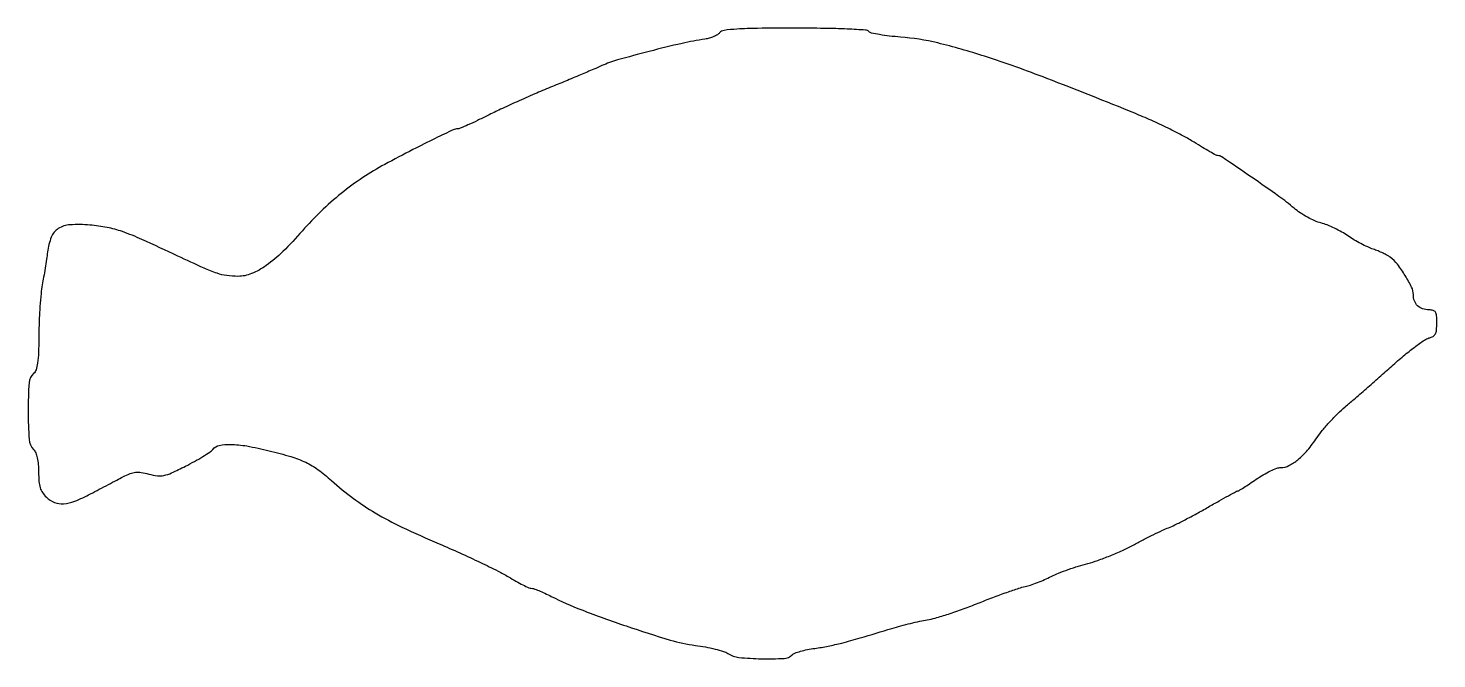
# Model space of a CAD drawing. Extents: x 0 to 420, y 0 to 188.
import ezdxf

# ---------------------------------------------------------------- set-up
doc = ezdxf.new("R2010")
doc.units = 0

msp = doc.modelspace()

# ---------------------------------------------------------------- linework, layer by layer
msp.add_lwpolyline([(206.087404, 186.605315, -0.086025), (205.420388, 186.036106, -0.032677), (204.325535, 185.480662, -0.031181), (203.030649, 185.019961, -0.033177), (201.714959, 184.735201, 0.019598), (194.911292, 183.454867, 0.00667), (185.137923, 181.078287, 0.005634), (175.611616, 178.511958, 0.037593), (171, 176.83086, -0.005125), (168.573401, 175.763274, -0.001326), (164.641425, 174.0936, -0.001349), (160.148139, 172.213881, -0.001375), (155.672935, 170.370302, 0.004885), (150.950375, 168.385929, 0.003495), (145.705478, 166.077913, 0.003528), (140.738572, 163.80843, 0.007557), (136.945132, 161.972413, -0.004958), (133.841888, 160.450496, -0.007087), (131.05682, 159.166896, -0.00417), (128.695845, 158.142548, -0.100592), (127.994466, 158, 0.11072), (126.631965, 157.694543, 0.003271), (121.308621, 155.138643, 0.005813), (114.641195, 151.787029, 0.002848), (106.222326, 147.370701, 0.025383), (99.692969, 143.460672, 0.021957), (93.257961, 138.727029, 0.021635), (87.162556, 133.365873, 0.022646), (81.649822, 127.575652, -0.018532), (75.840562, 121.372604, -0.041392), (70.895093, 117.220836, -0.056053), (66.508586, 114.803668, -0.098229), (62.457255, 114, -0.034096), (59.117166, 114.228034, -0.0474), (56.200219, 114.914281, -0.025169), (52.338152, 116.43947, -0.003475), (44.5, 120.06643, 0.003868), (33.82242, 124.997086, 0.021594), (27.972691, 127.344989, 0.036467), (23.419982, 128.583467, 0.02787), (18.305027, 129.288515, 0.034031), (12.379299, 129.366829, 0.1281), (8.869975, 128.244111, 0.159582), (6.787908, 125.720669, 0.061994), (5.656187, 121.279747, -0.005364), (5.355429, 119.088898, -0.003018), (4.945714, 116.435301, -0.003011), (4.49974, 113.761075, -0.004919), (4.08571, 111.5, 0.023422), (3.708862, 108.903072, 0.007386), (3.385617, 104.993781, 0.007359), (3.153371, 100.616552, 0.008101), (3.059611, 96.372445, -0.006832), (2.960554, 91.306255, -0.025774), (2.691952, 88.144575, -0.041183), (2.238737, 86.10452, -0.145296), (1.5, 85, 0.207381), (0.138759, 82.314271, 0.015036), (-0.116862, 73.816064, 0.015847), (0.151822, 65.340834, 0.18249), (1.5, 62.357143, -0.101263), (2.137764, 61.391229, -0.04082), (2.607259, 59.874175, -0.033871), (2.903451, 57.925187, -0.020778), (3, 55.602885, 0.019111), (3.105907, 52.833035, 0.056459), (3.463578, 50.965531, 0.074209), (4.160142, 49.524178, 0.054626), (5.314451, 48.174314, 0.091453), (7.770422, 46.593906, 0.116623), (10.421982, 46.17363, 0.078438), (13.754899, 46.95949, 0.023504), (18.5, 49.165127, -0.000088), (21.065607, 50.507131, -0.000072), (23.813703, 51.943472, -0.000072), (26.344854, 53.265493, -0.000189), (28.16367, 54.21425, -0.02601), (30.277948, 55.179858, -0.067801), (31.89807, 55.578072, -0.067141), (33.574975, 55.530331, -0.025128), (35.880065, 55.032295, 0.036872), (38.411509, 54.547226, 0.082288), (40.363776, 54.64217, 0.054254), (42.642797, 55.400458, 0.009228), (46.773954, 57.386165, 0.009827), (49.489617, 58.821335, 0.011689), (51.991774, 60.284706, 0.01054), (54.03729, 61.606398, 0.070952), (54.930004, 62.41566, -0.16901), (56.893451, 63.601208, -0.058333), (60.240993, 63.909467, -0.038719), (65.051664, 63.416554, -0.013949), (71.787912, 61.999069, -0.014135), (78.245158, 60.25663, -0.038505), (82.658103, 58.551075, -0.045095), (86.34969, 56.35872, -0.026236), (90.364359, 53.122191, 0.022413), (96.862777, 47.800884, 0.027494), (103.396706, 43.460571, 0.022477), (111.354581, 39.25243, 0.009209), (122.5, 34.234241, -0.004987), (128.655697, 31.524943, -0.005007), (134.747801, 28.69697, -0.004898), (140.010867, 26.125918, -0.019921), (143.130811, 24.405061, 0.008388), (145.371554, 23.100867, 0.011275), (147.446098, 22.000237, 0.008527), (149.202269, 21.155855, 0.1082), (149.914054, 21, -0.087962), (150.60919, 20.876756, -0.009354), (152.147047, 20.280894, -0.011308), (153.963181, 19.489443, -0.008859), (155.897422, 18.55198, 0.026021), (164.974549, 14.531078, 0.009428), (178.23586, 9.748732, 0.008507), (191.361549, 5.540745, 0.043162), (198.872354, 3.963762, -0.015067), (201.866578, 3.508725, -0.016014), (204.767178, 2.881457, -0.015793), (207.220713, 2.185003, -0.068074), (208.587171, 1.53484, 0.120667), (211.861098, 0.377223, 0.020069), (218.578399, -0.023339, 0.01722), (225.316964, 0.077808, 0.186093), (227.762256, 1.162256, -0.10893), (228.539037, 1.658389, -0.018489), (230.221007, 2.205368, -0.019429), (232.280392, 2.706251, -0.016215), (234.500369, 3.081172, 0.015476), (238.4762, 3.746589, 0.014192), (242.520798, 4.672979, 0.008526), (248.0057, 6.194475, 0.001811), (257.5, 9.040798, -0.008526), (260.125804, 9.789712, -0.00628), (263.057795, 10.532833, -0.006349), (265.848941, 11.165697, -0.014075), (267.994621, 11.560859, 0.032744), (270.404797, 12.098408, 0.007853), (274.321483, 13.312603, 0.008034), (278.782845, 14.852624, 0.007881), (283.221279, 16.544644, -0.004375), (287.570128, 18.237532, -0.004988), (291.762324, 19.779681, -0.004537), (295.343875, 21.020264, -0.027863), (297.226658, 21.538629, 0.026741), (298.79646, 21.967041, 0.011218), (300.860331, 22.702512, 0.011062), (303.03742, 23.589494, 0.014125), (305, 24.506863, -0.020796), (307.178878, 25.490142, -0.009827), (310.063071, 26.584579, -0.009721), (313.13112, 27.613506, -0.013539), (315.916836, 28.405702, 0.02235), (318.881462, 29.305517, 0.011331), (322.529406, 30.687095, 0.011232), (326.237013, 32.286027, 0.016445), (329.416836, 33.871416, -0.005121), (332.385381, 35.436377, -0.004811), (335.447446, 36.973712, -0.004791), (338.18872, 38.284704, -0.016527), (340, 39.057896, 0.022049), (341.873488, 39.882214, 0.005226), (344.91848, 41.4253, 0.005367), (348.38344, 43.274485, 0.005271), (351.828867, 45.20853, -0.00216), (355.053556, 47.04515, -0.003393), (357.841918, 48.592506, -0.000921), (360.280319, 49.918273, -0.124679), (360.602974, 50, 0.139552), (360.908652, 50.08701, 0.002342), (362.412056, 51.028125, 0.005823), (364.154095, 52.158632, 0.003814), (366.136319, 53.5, -0.018758), (368.24957, 54.839763, -0.02066), (370.391591, 55.971875, -0.020579), (372.287756, 56.781937, -0.090897), (373.477353, 57, 0.117616), (375.894797, 57.576635, 0.056094), (378.583707, 59.339789, 0.044876), (381.422247, 62.159911, 0.026567), (384.297443, 65.974886, -0.024561), (385.894091, 68.111171, -0.012771), (388.080049, 70.621264, -0.012669), (390.461089, 73.08978, -0.018841), (392.677191, 75.114987, 0.002935), (395.259827, 77.328609, 0.00107), (398.892535, 80.493081, 0.001061), (402.851026, 83.971118, 0.001267), (406.565711, 87.265714, -0.008916), (410.074346, 90.282948, -0.011452), (413.411772, 92.924354, -0.0094), (416.277287, 95.004021, -0.091025), (417.63852, 95.624122, 0.066883), (418.860668, 96.111515, 0.14425), (419.560221, 96.831171, 0.099343), (419.906801, 98.006843, 0.022163), (420, 100.108408, 0.017456), (419.923654, 102.294571, 0.116516), (419.602246, 103.327001, 0.195514), (418.934281, 103.835687, 0.06627), (417.7, 104, -0.08133), (415.766388, 104.316615, -0.111895), (414.267822, 105.230179, -0.114013), (413.328017, 106.685427, -0.086811), (413, 108.560453, 0.11476), (412.489968, 110.753355, 0.02401), (410.568611, 114.228531, 0.026042), (408.234928, 117.602358, 0.065731), (406.121561, 119.702736, 0.039129), (405.261109, 120.257694, 0.013763), (403.948209, 120.919791, 0.013567), (402.458918, 121.57138, 0.015481), (401, 122.111099, -0.027649), (399.374672, 122.757741, -0.01309), (397.353125, 123.759608, -0.012929), (395.287225, 124.921032, -0.017837), (393.5, 126.07589, 0.024544), (391.673149, 127.221929, 0.016476), (389.484406, 128.356539, 0.016615), (387.286987, 129.31702, 0.031253), (385.446915, 129.919375, -0.041098), (383.610992, 130.560606, -0.021074), (381.425017, 131.644502, -0.020793), (379.254173, 132.957709, -0.029339), (377.446915, 134.315342, 0.020803), (372.901087, 137.853119, 0.004539), (364.769424, 143.544441, 0.001255), (355.901272, 149.599358, 0.150256), (354.598172, 150, -0.127665), (354.157712, 150.114326, -0.003036), (352.293462, 151.166884, -0.00648), (350.118366, 152.450132, -0.004332), (347.661175, 153.972371, 0.019908), (344.461633, 155.819162, 0.007552), (339.859768, 158.148511, 0.007465), (334.774971, 160.533283, 0.009052), (329.935685, 162.610797, 0.004767), (303.707571, 173.021968, 0.013471), (285.138421, 179.619751, 0.019066), (271.141691, 183.589, 0.040923), (260.067206, 185.335329, -0.010301), (256.762931, 185.650857, -0.0142), (253.812741, 186.079254, -0.010783), (251.402499, 186.553211, -0.143388), (250.617206, 186.982794, 0.182959), (249.617998, 187.433194, 0.003942), (244.16918, 187.725984, 0.007757), (237.285114, 187.934537, 0.003693), (228.422445, 188, 0.002577), (217.410495, 187.943237, 0.013014), (211.266004, 187.719872, 0.017429), (207.425865, 187.345361, 0.188693)], format="xyb", close=True)

doc.saveas('drawing.dxf')
